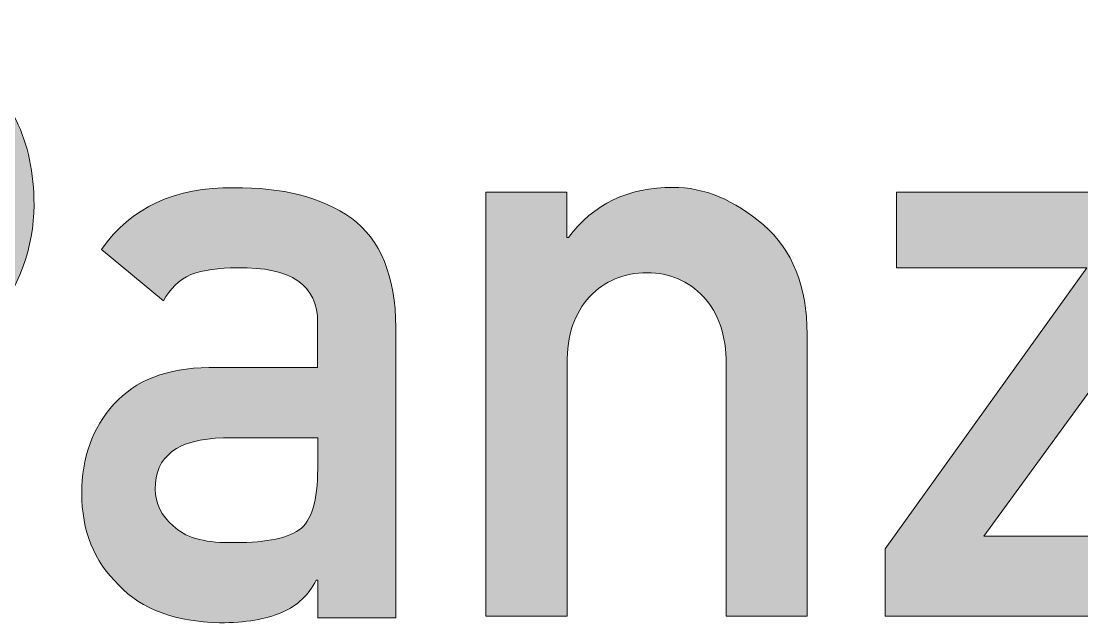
# Model space of a CAD drawing. Header units: inches. Extents: x 247 to 2765, y -1897 to -1110.
# Drawn here: x 1568.45 to 1592.45, y -1125.15 to -1111.54 of the extents above; entities that cross this region are included whole.
import ezdxf

# ---------------------------------------------------------------- set-up
doc = ezdxf.new("R2010")
doc.units = ezdxf.units.IN
doc.header["$MEASUREMENT"] = 0
doc.layers.add('Layer 1', color=7, linetype='Continuous')

# ---------------------------------------------------------------- blocks, each defined once
blk = doc.blocks.new('block 145')
at = {"layer": 'Layer 1', "true_color": 0x020302}
h = blk.add_hatch(color=98, dxfattribs=at)
h.dxf.hatch_style = 2
edge = h.paths.add_edge_path()
edge.add_spline(control_points=[(1559.846, -1125), (1559.846, -1125), (1559.846, -1111.544), (1559.846, -1111.544), (1559.846, -1111.544), (1564.484, -1111.544), (1564.484, -1111.544), (1564.979, -1111.544), (1565.459, -1111.598), (1565.917, -1111.71), (1566.376, -1111.821), (1566.853, -1112.079), (1567.35, -1112.485), (1567.737, -1112.799), (1568.063, -1113.232), (1568.332, -1113.783), (1568.601, -1114.334), (1568.736, -1114.973), (1568.736, -1115.701), (1568.736, -1116.662), (1568.396, -1117.575), (1567.714, -1118.443), (1567.033, -1119.311), (1566.038, -1119.746), (1564.729, -1119.746), (1564.729, -1119.746), (1561.782, -1119.746), (1561.782, -1119.746), (1561.782, -1119.746), (1561.782, -1125), (1561.782, -1125), (1561.782, -1125), (1559.846, -1125), (1559.846, -1125), (1559.846, -1125), (1559.846, -1125), (1559.846, -1125)], knot_values=[0, 0, 0, 0, 1, 1, 1, 2, 2, 2, 3, 3, 3, 4, 4, 4, 5, 5, 5, 6, 6, 6, 7, 7, 7, 8, 8, 8, 9, 9, 9, 10, 10, 10, 11, 11, 11, 12, 12, 12, 12], degree=3, periodic=1)
edge = h.paths.add_edge_path()
edge.add_spline(control_points=[(1561.783, -1113.474), (1561.783, -1113.474), (1561.783, -1117.815), (1561.783, -1117.815), (1561.783, -1117.815), (1564.659, -1117.815), (1564.659, -1117.815), (1565.378, -1117.815), (1565.915, -1117.588), (1566.268, -1117.132), (1566.622, -1116.676), (1566.798, -1116.18), (1566.798, -1115.645), (1566.798, -1114.832), (1566.521, -1114.234), (1565.966, -1113.853), (1565.61, -1113.601), (1565.15, -1113.474), (1564.59, -1113.474), (1564.59, -1113.474), (1561.783, -1113.474), (1561.783, -1113.474), (1561.783, -1113.474), (1561.783, -1113.474), (1561.783, -1113.474)], knot_values=[0, 0, 0, 0, 1, 1, 1, 2, 2, 2, 3, 3, 3, 4, 4, 4, 5, 5, 5, 6, 6, 6, 7, 7, 7, 8, 8, 8, 8], degree=3, periodic=1)
h = blk.add_hatch(color=98, dxfattribs=at)
h.dxf.hatch_style = 2
edge = h.paths.add_edge_path()
edge.add_spline(control_points=[(1575.155, -1125.039), (1575.155, -1125.039), (1575.155, -1124.189), (1575.155, -1124.189), (1575.155, -1124.189), (1575.12, -1124.189), (1575.12, -1124.189), (1574.951, -1124.521), (1574.695, -1124.761), (1574.357, -1124.909), (1573.995, -1125.069), (1573.52, -1125.15), (1572.937, -1125.15), (1571.931, -1125.126), (1571.171, -1124.843), (1570.656, -1124.301), (1570.095, -1123.759), (1569.815, -1123.067), (1569.815, -1122.221), (1569.815, -1121.421), (1570.057, -1120.75), (1570.543, -1120.207), (1571.028, -1119.666), (1571.744, -1119.39), (1572.691, -1119.377), (1572.691, -1119.377), (1575.154, -1119.377), (1575.154, -1119.377), (1575.154, -1119.377), (1575.154, -1118.361), (1575.154, -1118.361), (1575.161, -1117.511), (1574.555, -1117.099), (1573.339, -1117.122), (1572.919, -1117.122), (1572.567, -1117.173), (1572.287, -1117.27), (1572.014, -1117.399), (1571.806, -1117.601), (1571.665, -1117.87), (1571.665, -1117.87), (1570.261, -1116.706), (1570.261, -1116.706), (1570.939, -1115.751), (1571.935, -1115.288), (1573.251, -1115.311), (1574.357, -1115.299), (1575.244, -1115.527), (1575.917, -1115.995), (1576.577, -1116.482), (1576.914, -1117.306), (1576.925, -1118.47), (1576.925, -1118.47), (1576.925, -1125.037), (1576.925, -1125.037), (1576.925, -1125.037), (1575.154, -1125.037), (1575.154, -1125.037), (1575.154, -1125.037), (1575.154, -1125.038), (1575.154, -1125.038), (1575.154, -1125.038), (1575.155, -1125.039), (1575.155, -1125.039), (1575.155, -1125.039), (1575.155, -1125.039), (1575.155, -1125.039)], knot_values=[0, 0, 0, 0, 1, 1, 1, 2, 2, 2, 3, 3, 3, 4, 4, 4, 5, 5, 5, 6, 6, 6, 7, 7, 7, 8, 8, 8, 9, 9, 9, 10, 10, 10, 11, 11, 11, 12, 12, 12, 13, 13, 13, 14, 14, 14, 15, 15, 15, 16, 16, 16, 17, 17, 17, 18, 18, 18, 19, 19, 19, 20, 20, 20, 21, 21, 21, 22, 22, 22, 22], degree=3, periodic=1)
edge = h.paths.add_edge_path()
edge.add_spline(control_points=[(1575.155, -1121.667), (1575.155, -1121.667), (1575.155, -1120.965), (1575.155, -1120.965), (1575.155, -1120.965), (1573.024, -1120.965), (1573.024, -1120.965), (1571.984, -1120.996), (1571.47, -1121.384), (1571.481, -1122.129), (1571.481, -1122.449), (1571.616, -1122.726), (1571.885, -1122.96), (1572.142, -1123.213), (1572.567, -1123.337), (1573.157, -1123.337), (1573.905, -1123.35), (1574.431, -1123.255), (1574.736, -1123.051), (1575.014, -1122.85), (1575.155, -1122.388), (1575.155, -1121.667)], knot_values=[0, 0, 0, 0, 1, 1, 1, 2, 2, 2, 3, 3, 3, 4, 4, 4, 5, 5, 5, 6, 6, 6, 7, 7, 7, 7], degree=3, periodic=1)
h = blk.add_hatch(color=98, dxfattribs=at)
h.dxf.hatch_style = 2
edge = h.paths.add_edge_path()
edge.add_spline(control_points=[(1578.96, -1125), (1578.96, -1125), (1578.96, -1115.413), (1578.96, -1115.413), (1578.96, -1115.413), (1580.793, -1115.413), (1580.793, -1115.413), (1580.793, -1115.413), (1580.793, -1116.438), (1580.793, -1116.438), (1580.793, -1116.438), (1580.828, -1116.438), (1580.828, -1116.438), (1581.394, -1115.681), (1582.185, -1115.301), (1583.195, -1115.301), (1583.903, -1115.301), (1584.584, -1115.585), (1585.243, -1116.151), (1585.9, -1116.717), (1586.23, -1117.542), (1586.23, -1118.627), (1586.23, -1118.627), (1586.23, -1124.999), (1586.23, -1124.999), (1586.23, -1124.999), (1584.398, -1124.999), (1584.398, -1124.999), (1584.398, -1124.999), (1584.398, -1119.293), (1584.398, -1119.293), (1584.398, -1118.646), (1584.228, -1118.141), (1583.885, -1117.778), (1583.543, -1117.414), (1583.118, -1117.233), (1582.61, -1117.233), (1582.084, -1117.233), (1581.649, -1117.414), (1581.309, -1117.778), (1580.967, -1118.141), (1580.797, -1118.646), (1580.797, -1119.293), (1580.797, -1119.293), (1580.797, -1125.001), (1580.797, -1125.001), (1580.797, -1125.001), (1578.96, -1125), (1578.96, -1125), (1578.96, -1125), (1578.96, -1125), (1578.96, -1125)], knot_values=[0, 0, 0, 0, 1, 1, 1, 2, 2, 2, 3, 3, 3, 4, 4, 4, 5, 5, 5, 6, 6, 6, 7, 7, 7, 8, 8, 8, 9, 9, 9, 10, 10, 10, 11, 11, 11, 12, 12, 12, 13, 13, 13, 14, 14, 14, 15, 15, 15, 16, 16, 16, 17, 17, 17, 17], degree=3, periodic=1)
h = blk.add_hatch(color=98, dxfattribs=at)
h.dxf.hatch_style = 2
h.paths.add_polyline_path([(1588, -1125), (1588, -1123.478), (1592.559, -1117.122), (1588.255, -1117.122), (1588.255, -1115.413), (1594.787, -1115.413), (1594.787, -1116.947), (1590.228, -1123.19), (1594.787, -1123.19), (1594.787, -1125.001), (1588.002, -1125.001), (1588.002, -1125)])
at = {"layer": 'Layer 1', "lineweight": 0}
blk.add_lwpolyline([(1588, -1125), (1588, -1123.478), (1592.559, -1117.122), (1588.255, -1117.122), (1588.255, -1115.413), (1594.787, -1115.413), (1594.787, -1116.947), (1590.228, -1123.19), (1594.787, -1123.19), (1594.787, -1125.001), (1588.002, -1125.001), (1588.002, -1125), (1588, -1125), (1588, -1125)], dxfattribs=at)
for points, knots in [([(1559.846, -1125), (1559.846, -1125), (1559.846, -1111.544), (1559.846, -1111.544), (1559.846, -1111.544), (1564.484, -1111.544), (1564.484, -1111.544), (1564.979, -1111.544), (1565.459, -1111.598), (1565.917, -1111.71), (1566.376, -1111.821), (1566.853, -1112.079), (1567.35, -1112.485), (1567.737, -1112.799), (1568.063, -1113.232), (1568.332, -1113.783), (1568.601, -1114.334), (1568.736, -1114.973), (1568.736, -1115.701), (1568.736, -1116.662), (1568.396, -1117.575), (1567.714, -1118.443), (1567.033, -1119.311), (1566.038, -1119.746), (1564.729, -1119.746), (1564.729, -1119.746), (1561.782, -1119.746), (1561.782, -1119.746), (1561.782, -1119.746), (1561.782, -1125), (1561.782, -1125), (1561.782, -1125), (1559.846, -1125), (1559.846, -1125), (1559.846, -1125), (1559.846, -1125), (1559.846, -1125)], [0, 0, 0, 0, 1, 1, 1, 2, 2, 2, 3, 3, 3, 4, 4, 4, 5, 5, 5, 6, 6, 6, 7, 7, 7, 8, 8, 8, 9, 9, 9, 10, 10, 10, 11, 11, 11, 12, 12, 12, 12]), ([(1575.155, -1125.039), (1575.155, -1125.039), (1575.155, -1124.189), (1575.155, -1124.189), (1575.155, -1124.189), (1575.12, -1124.189), (1575.12, -1124.189), (1574.951, -1124.521), (1574.695, -1124.761), (1574.357, -1124.909), (1573.995, -1125.069), (1573.52, -1125.15), (1572.937, -1125.15), (1571.931, -1125.126), (1571.171, -1124.843), (1570.656, -1124.301), (1570.095, -1123.759), (1569.815, -1123.067), (1569.815, -1122.221), (1569.815, -1121.421), (1570.057, -1120.75), (1570.543, -1120.207), (1571.028, -1119.666), (1571.744, -1119.39), (1572.691, -1119.377), (1572.691, -1119.377), (1575.154, -1119.377), (1575.154, -1119.377), (1575.154, -1119.377), (1575.154, -1118.361), (1575.154, -1118.361), (1575.161, -1117.511), (1574.555, -1117.099), (1573.339, -1117.122), (1572.919, -1117.122), (1572.567, -1117.173), (1572.287, -1117.27), (1572.014, -1117.399), (1571.806, -1117.601), (1571.665, -1117.87), (1571.665, -1117.87), (1570.261, -1116.706), (1570.261, -1116.706), (1570.939, -1115.751), (1571.935, -1115.288), (1573.251, -1115.311), (1574.357, -1115.299), (1575.244, -1115.527), (1575.917, -1115.995), (1576.577, -1116.482), (1576.914, -1117.306), (1576.925, -1118.47), (1576.925, -1118.47), (1576.925, -1125.037), (1576.925, -1125.037), (1576.925, -1125.037), (1575.154, -1125.037), (1575.154, -1125.037), (1575.154, -1125.037), (1575.154, -1125.038), (1575.154, -1125.038), (1575.154, -1125.038), (1575.155, -1125.039), (1575.155, -1125.039), (1575.155, -1125.039), (1575.155, -1125.039), (1575.155, -1125.039)], [0, 0, 0, 0, 1, 1, 1, 2, 2, 2, 3, 3, 3, 4, 4, 4, 5, 5, 5, 6, 6, 6, 7, 7, 7, 8, 8, 8, 9, 9, 9, 10, 10, 10, 11, 11, 11, 12, 12, 12, 13, 13, 13, 14, 14, 14, 15, 15, 15, 16, 16, 16, 17, 17, 17, 18, 18, 18, 19, 19, 19, 20, 20, 20, 21, 21, 21, 22, 22, 22, 22]), ([(1578.96, -1125), (1578.96, -1125), (1578.96, -1115.413), (1578.96, -1115.413), (1578.96, -1115.413), (1580.793, -1115.413), (1580.793, -1115.413), (1580.793, -1115.413), (1580.793, -1116.438), (1580.793, -1116.438), (1580.793, -1116.438), (1580.828, -1116.438), (1580.828, -1116.438), (1581.394, -1115.681), (1582.185, -1115.301), (1583.195, -1115.301), (1583.903, -1115.301), (1584.584, -1115.585), (1585.243, -1116.151), (1585.9, -1116.717), (1586.23, -1117.542), (1586.23, -1118.627), (1586.23, -1118.627), (1586.23, -1124.999), (1586.23, -1124.999), (1586.23, -1124.999), (1584.398, -1124.999), (1584.398, -1124.999), (1584.398, -1124.999), (1584.398, -1119.293), (1584.398, -1119.293), (1584.398, -1118.646), (1584.228, -1118.141), (1583.885, -1117.778), (1583.543, -1117.414), (1583.118, -1117.233), (1582.61, -1117.233), (1582.084, -1117.233), (1581.649, -1117.414), (1581.309, -1117.778), (1580.967, -1118.141), (1580.797, -1118.646), (1580.797, -1119.293), (1580.797, -1119.293), (1580.797, -1125.001), (1580.797, -1125.001), (1580.797, -1125.001), (1578.96, -1125), (1578.96, -1125), (1578.96, -1125), (1578.96, -1125), (1578.96, -1125)], [0, 0, 0, 0, 1, 1, 1, 2, 2, 2, 3, 3, 3, 4, 4, 4, 5, 5, 5, 6, 6, 6, 7, 7, 7, 8, 8, 8, 9, 9, 9, 10, 10, 10, 11, 11, 11, 12, 12, 12, 13, 13, 13, 14, 14, 14, 15, 15, 15, 16, 16, 16, 17, 17, 17, 17]), ([(1575.155, -1121.667), (1575.155, -1121.667), (1575.155, -1120.965), (1575.155, -1120.965), (1575.155, -1120.965), (1573.024, -1120.965), (1573.024, -1120.965), (1571.984, -1120.996), (1571.47, -1121.384), (1571.481, -1122.129), (1571.481, -1122.449), (1571.616, -1122.726), (1571.885, -1122.96), (1572.142, -1123.213), (1572.567, -1123.337), (1573.157, -1123.337), (1573.905, -1123.35), (1574.431, -1123.255), (1574.736, -1123.051), (1575.014, -1122.85), (1575.155, -1122.388), (1575.155, -1121.667)], [0, 0, 0, 0, 1, 1, 1, 2, 2, 2, 3, 3, 3, 4, 4, 4, 5, 5, 5, 6, 6, 6, 7, 7, 7, 7])]:
    blk.add_open_spline(points, degree=3, knots=knots, dxfattribs=at)
blk = doc.blocks.new('block 143')
at = {"layer": 'Layer 1'}
blk.add_blockref('block 145', (0, 0), dxfattribs=at)

msp = doc.modelspace()

# ---------------------------------------------------------------- block references
at = {"layer": 'Layer 1'}
msp.add_blockref('block 143', (0, 0), dxfattribs=at)

doc.saveas('drawing.dxf')
